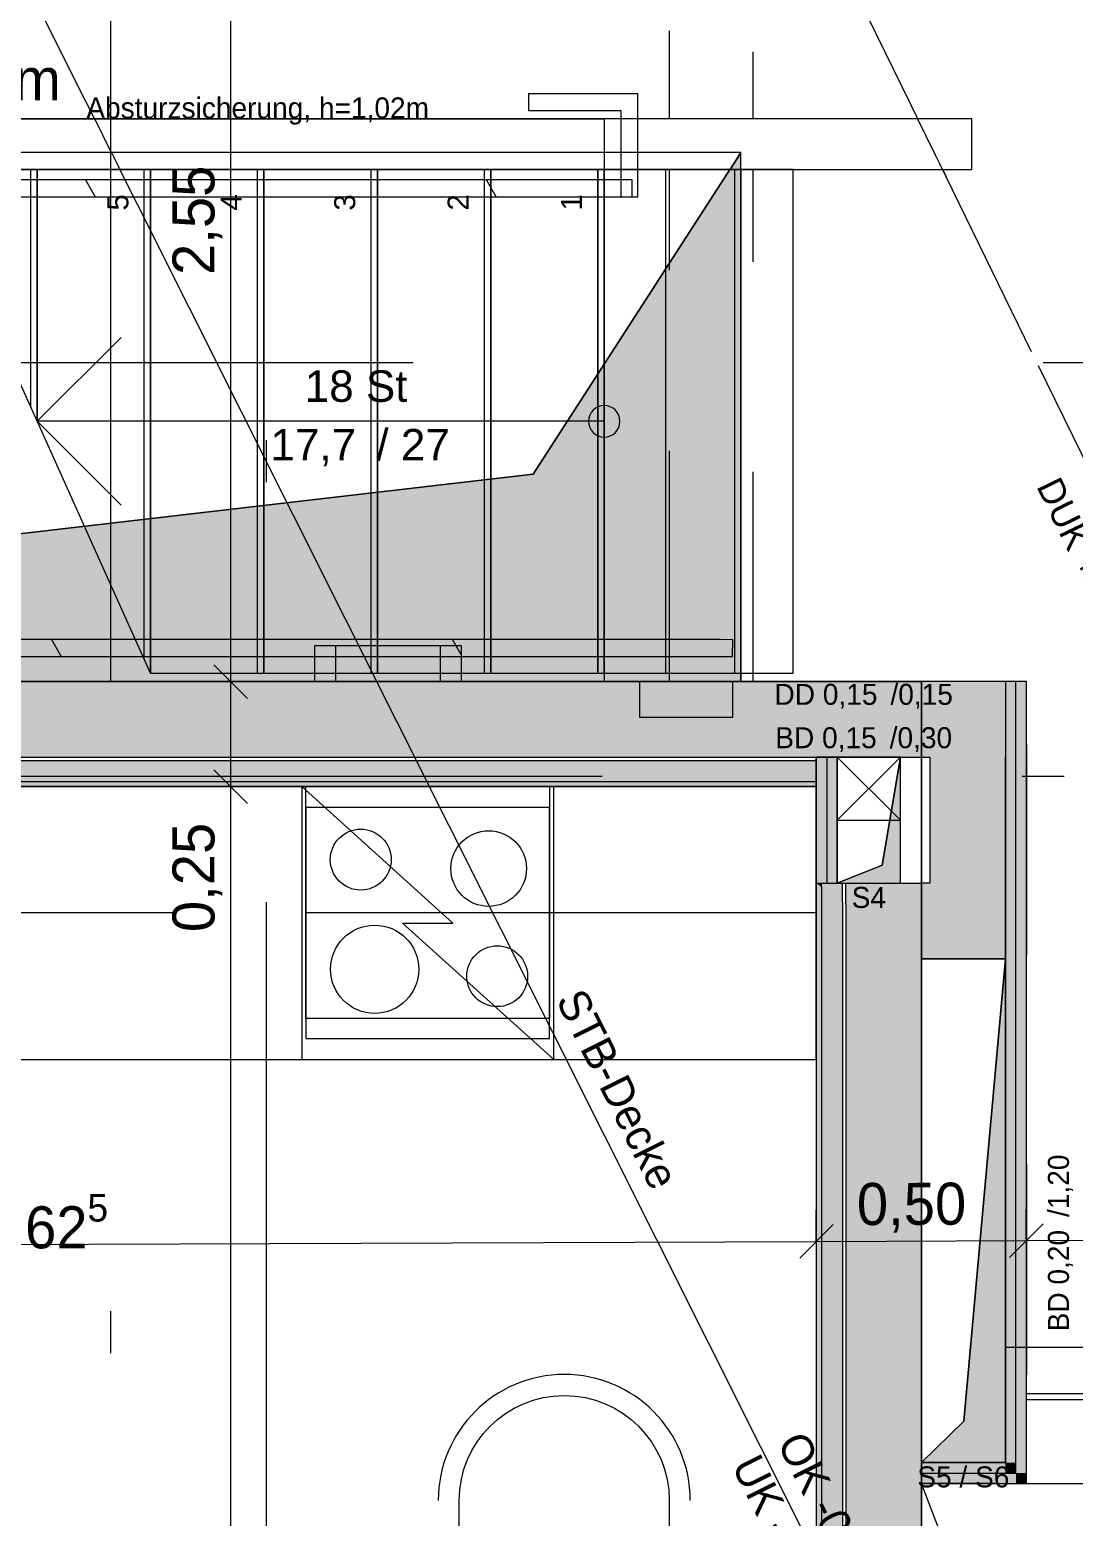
# Model space of a CAD drawing. Header units: metres. Extents: x -3.9 to 83, y -38 to 6.2.
# Drawn here: x 11.437 to 13.924, y -10.765 to -7.222 of the extents above; entities that cross this region are included whole.
import ezdxf

# ---------------------------------------------------------------- set-up
doc = ezdxf.new("R2010")
doc.units = ezdxf.units.M
doc.header["$MEASUREMENT"] = 0
doc.set_wipeout_variables(frame=1)
for name, pattern in [('Achse', [0.004, 0.002, -0.001, 0, -0.001]), ('Schnittlinie', [0.006, 0.003, -0.0015, 0, -0.0015]), ('Strichlinie eng', [0.002, 0.0015, -0.0005]), ('Untersicht', [0.001, 0.0005, -0.0005]), ('Wipeout_Contour', [1, 0, -1])]:
    doc.linetypes.add(name, pattern=pattern)
for name, color, linetype in [('0._EG PP_2_000 Achsraster', 7, 'Continuous'), ('0._EG PP_2_120 Wand Innen tragend', 7, 'Continuous'), ('0._EG PP_2_170 Schachtwände', 7, 'Continuous'), ('0._EG PP_2_210 Decke', 7, 'Continuous'), ('0._EG PP_2_220 Bodenaufbau', 7, 'Continuous'), ('0._EG PP_2_230 Decke abgehaengt', 7, 'Continuous'), ('0._EG PP_2_270 Deckendurchbruchsymbol', 7, 'Continuous'), ('0._EG PP_2_410 Treppe', 7, 'Continuous'), ('0._EG PP_2_450 Absturzsicherung', 7, 'Continuous'), ('0._EG PP_2_510 Möblierung', 7, 'Continuous'), ('0._EG PP_2_530 Küche', 7, 'Continuous'), ('0._EG PP_2_611 Entwässerung', 7, 'Continuous'), ('0._EG PP_2_815 Raumbegrenzung', 7, 'Continuous'), ('0._EG PP_2_851 Marker Schnitt', 7, 'Continuous'), ('0._EG PP_2_945 Einreichplan Beschriftung', 7, 'Continuous'), ('0._EG PP_2_950 Polierplan Bemaßung', 7, 'Continuous'), ('0._EG PP_2_958 Detail Beschriftung', 7, 'Continuous')]:
    doc.layers.add(name, color=color, linetype=linetype)
doc.styles.add('ERSTELLTER_STIL_1', font='arial.ttf')
doc.styles.add('ERSTELLTER_STIL_2', font='')
doc.styles.get('ERSTELLTER_STIL_2').set_extended_font_data('Eurostile')

msp = doc.modelspace()

# ---------------------------------------------------------------- hatches: boundary and pattern name
at = {"layer": '0._EG PP_2_120 Wand Innen tragend', "linetype": 'Continuous', "lineweight": 13, "true_color": 0x3f7f02}
for points in [[(9.685, -8.955), (13.31, -8.955), (13.31, -8.775), (9.685, -8.775)], [(13.58, -8.775), (13.31, -8.775), (13.31, -8.955), (13.58, -8.955)], [(13.58, -8.955), (13.76, -8.955), (13.76, -8.775)], [(13.58, -8.775), (13.58, -8.955), (13.76, -8.775)], [(13.76, -9.255), (13.76, -8.955), (13.58, -8.955), (13.58, -9.255)], [(13.38, -9.255), (13.38, -9.3054), (13.56, -9.435), (13.56, -9.255)], [(13.56, -9.435), (13.58, -9.435), (13.58, -9.255), (13.56, -9.255)], [(13.76, -9.255), (13.58, -9.255), (13.76, -9.435)], [(13.58, -9.255), (13.58, -9.435), (13.76, -9.435)], [(13.56, -9.435), (13.38, -9.3054), (13.38, -9.435)], [(13.38, -9.435), (13.38, -14.69), (13.56, -14.69), (13.56, -9.435)]]:
    msp.add_hatch(color=76, dxfattribs=at).paths.add_polyline_path(points)
at = {"layer": '0._EG PP_2_120 Wand Innen tragend', "linetype": 'Continuous', "lineweight": 13, "true_color": 0xffaa00}
for points in [[(9.685, -9.0125), (13.31, -9.0125), (13.31, -8.9625), (9.685, -8.9625)], [(13.3225, -9.264), (13.3725, -9.3), (13.3725, -9.255), (13.3225, -9.255)], [(13.3225, -9.264), (13.3225, -14.69), (13.3725, -14.69), (13.3725, -9.3)]]:
    msp.add_hatch(color=40, dxfattribs=at).paths.add_polyline_path(points)
at = {"layer": '0._EG PP_2_120 Wand Innen tragend', "linetype": 'Continuous', "lineweight": 13, "true_color": 0xfb02fe}
for points in [[(9.685, -9.025), (13.31, -9.025), (13.31, -9.0125), (9.685, -9.0125)], [(13.3225, -9.255), (13.31, -9.255), (13.3225, -9.264)], [(13.31, -9.255), (13.31, -14.69), (13.3225, -14.69), (13.3225, -9.264)]]:
    msp.add_hatch(color=6, dxfattribs=at).paths.add_polyline_path(points)
at = {"layer": '0._EG PP_2_170 Schachtwände', "linetype": 'Continuous', "lineweight": 13, "true_color": 0xfb02fe}
for points in [[(13.785, -10.635), (13.785, -8.775), (13.76, -8.775), (13.76, -10.635)], [(13.81, -10.66), (13.81, -8.775), (13.785, -8.775), (13.785, -10.66)], [(13.31, -8.955), (13.31, -9.255), (13.335, -9.255), (13.335, -8.955)], [(13.335, -8.955), (13.335, -9.255), (13.36, -9.255), (13.36, -8.955)], [(13.76, -10.635), (13.56, -10.635), (13.56, -10.66), (13.76, -10.66)], [(13.785, -10.66), (13.56, -10.66), (13.56, -10.685), (13.785, -10.685)], [(13.76, -10.635), (13.785, -10.66), (13.785, -10.635)], [(13.76, -10.66), (13.785, -10.66), (13.76, -10.635)], [(13.785, -10.66), (13.81, -10.685), (13.81, -10.66)], [(13.785, -10.685), (13.81, -10.685), (13.785, -10.66)]]:
    msp.add_hatch(color=6, dxfattribs=at).paths.add_polyline_path(points)
at = {"layer": '0._EG PP_2_270 Deckendurchbruchsymbol', "linetype": 'Continuous', "lineweight": 0}
for points in [[(13.36, -9.255), (13.51, -9.255), (13.51, -8.955), (13.4671, -9.2121)], [(13.56, -10.635), (13.76, -10.635), (13.76, -9.435), (13.661, -10.536)]]:
    msp.add_hatch(color=8, dxfattribs=at).paths.add_polyline_path(points)

# ---------------------------------------------------------------- linework, layer by layer
at = {"layer": '0._EG PP_2_000 Achsraster', "color": 5, "linetype": 'Achse', "lineweight": 0, "ltscale": 1000}
msp.add_line((-1.5, -9), (21, -9), dxfattribs=at)
at = {"layer": '0._EG PP_2_120 Wand Innen tragend', "color": 7, "linetype": 'Continuous', "lineweight": 18, "ltscale": 1000}
for p, q in [((9.685, -8.955), (13.31, -8.955)), ((13.38, -9.3054), (13.38, -9.255)), ((13.38, -9.3054), (13.38, -9.435)), ((13.38, -9.435), (13.38, -14.69))]:
    msp.add_line(p, q, dxfattribs=at)
at = {"layer": '0._EG PP_2_120 Wand Innen tragend', "color": 7, "linetype": 'Continuous', "lineweight": 13, "ltscale": 1000}
for p, q in [((9.685, -8.9625), (13.31, -8.9625)), ((9.685, -9.0125), (13.31, -9.0125)), ((13.3225, -9.264), (13.3225, -9.255)), ((13.3225, -9.264), (13.3225, -14.69)), ((13.3725, -9.3), (13.3725, -9.255)), ((13.3725, -9.3), (13.3725, -14.69))]:
    msp.add_line(p, q, dxfattribs=at)
at = {"layer": '0._EG PP_2_120 Wand Innen tragend', "color": 7, "linetype": 'Continuous', "lineweight": 18, "ltscale": 1000, "flags": 128}
for points in [[(13.31, -8.775), (9.685, -8.775)], [(13.76, -8.775), (13.31, -8.775)], [(13.76, -8.775), (13.76, -8.955)], [(13.31, -8.955), (13.58, -8.955)], [(13.58, -8.955), (13.58, -9.255)], [(13.76, -9.255), (13.76, -8.955)], [(13.38, -9.255), (13.56, -9.255)], [(13.58, -9.255), (13.56, -9.255)], [(13.76, -9.435), (13.76, -9.255)], [(13.56, -14.69), (13.56, -9.435)], [(13.56, -9.435), (13.76, -9.435)]]:
    msp.add_lwpolyline(points, dxfattribs=at)
at = {"layer": '0._EG PP_2_120 Wand Innen tragend', "color": 7, "linetype": 'Continuous', "lineweight": 13, "ltscale": 1000, "flags": 128}
for points in [[(13.31, -8.9625), (13.31, -8.955)], [(13.31, -9.0125), (13.31, -8.9625)], [(9.685, -9.025), (13.31, -9.025)], [(13.31, -9.025), (13.31, -9.0125)], [(13.31, -9.255), (13.3225, -9.255)], [(13.31, -9.255), (13.31, -14.69)], [(13.3225, -9.255), (13.3725, -9.255)], [(13.3725, -9.255), (13.38, -9.255)]]:
    msp.add_lwpolyline(points, dxfattribs=at)
at = {"layer": '0._EG PP_2_170 Schachtwände', "color": 7, "linetype": 'Continuous', "lineweight": 18, "ltscale": 1000}
for p, q in [((13.785, -10.635), (13.785, -8.775)), ((13.335, -8.955), (13.335, -9.255)), ((13.56, -10.66), (13.76, -10.66)), ((13.76, -10.66), (13.785, -10.66)), ((13.785, -10.66), (13.785, -10.635))]:
    msp.add_line(p, q, dxfattribs=at)
at = {"layer": '0._EG PP_2_170 Schachtwände', "color": 7, "linetype": 'Continuous', "lineweight": 18, "ltscale": 1000, "flags": 128}
for points in [[(13.76, -8.775), (13.76, -10.635)], [(13.785, -8.775), (13.76, -8.775)], [(13.81, -8.775), (13.785, -8.775)], [(13.81, -10.66), (13.81, -8.775)], [(13.36, -8.955), (13.31, -8.955)], [(13.31, -8.955), (13.31, -9.255)], [(13.36, -9.255), (13.36, -8.955)], [(13.31, -9.255), (13.36, -9.255)], [(13.76, -10.635), (13.56, -10.635)], [(13.56, -10.66), (13.56, -10.635)], [(13.56, -10.685), (13.56, -10.66)], [(13.81, -10.685), (13.81, -10.66)], [(13.56, -10.685), (13.81, -10.685)]]:
    msp.add_lwpolyline(points, dxfattribs=at)
at = {"layer": '0._EG PP_2_210 Decke', "color": 7, "linetype": 'Continuous', "lineweight": 13, "ltscale": 1000, "true_color": 0xf4f4f4, "flags": 128}
msp.add_lwpolyline([(8.385, -8.775), (8.385, -7.515), (13.13, -7.515), (13.13, -8.775)], close=True, dxfattribs=at)
at = {"layer": '0._EG PP_2_220 Bodenaufbau', "color": 7, "linetype": 'Continuous', "lineweight": 13, "ltscale": 1000, "true_color": 0xf4f4f4, "flags": 128}
for points in [[(6.835, -8.775), (8.54, -8.775), (8.54, -7.555), (8.34, -7.555), (8.34, -7.435), (12.805, -7.435), (12.805, -8.775), (13.56, -8.775), (13.56, -14.755), (15.14, -14.755), (15.14, -3.11), (13.385, -3.11), (13.385, -6.225), (10.905, -6.225), (10.905, -6.045), (8.975, -6.045), (8.975, -6.225), (6.835, -6.225)], [(0.3244, -3.915), (0.3639, -14.69), (13.56, -14.69), (13.56, -8.775), (6.835, -8.775), (6.835, -6.225), (6.415, -6.225), (6.415, -3.915)]]:
    msp.add_lwpolyline(points, close=True, dxfattribs=at)
at = {"layer": '0._EG PP_2_230 Decke abgehaengt', "color": 8, "linetype": 'Untersicht', "lineweight": 13, "ltscale": 1000, "flags": 128}
for points in [[(12.96, -8.775), (13.81, -8.775), (13.81, -10.685), (15.14, -10.685), (15.14, -6.125), (13.635, -6.125), (13.635, -6.225), (12.96, -6.225)], [(13.56, -14.7), (15.14, -14.7), (15.14, -10.685), (13.56, -10.685)]]:
    msp.add_lwpolyline(points, close=True, dxfattribs=at)
for points in [[(12.96, -6.225), (12.96, -8.775)], [(13.16, -8.775), (13.16, -6.225)], [(12.985, -8.775), (12.96, -8.775)], [(13.01, -8.775), (12.985, -8.775)], [(13.06, -8.775), (13.01, -8.775)], [(13.16, -8.775), (13.06, -8.775)], [(15.14, -10.485), (13.81, -10.485)], [(13.81, -10.51), (13.81, -10.485)], [(13.81, -10.535), (13.81, -10.51)], [(13.81, -10.585), (13.81, -10.535)], [(13.81, -10.685), (13.81, -10.585)], [(13.81, -10.685), (15.14, -10.685)]]:
    msp.add_lwpolyline(points, dxfattribs=at)
at = {"layer": '0._EG PP_2_270 Deckendurchbruchsymbol', "color": 7, "linetype": 'Strichlinie eng', "lineweight": 13, "ltscale": 1000}
for p, q in [((13.36, -9.105), (13.51, -8.955)), ((13.36, -8.955), (13.51, -9.105))]:
    msp.add_line(p, q, dxfattribs=at)
at = {"layer": '0._EG PP_2_270 Deckendurchbruchsymbol', "color": 7, "linetype": 'Strichlinie eng', "lineweight": 13, "ltscale": 1000, "flags": 128}
msp.add_lwpolyline([(13.51, -9.105), (13.51, -8.955), (13.36, -8.955), (13.36, -9.105)], close=True, dxfattribs=at)
at = {"layer": '0._EG PP_2_270 Deckendurchbruchsymbol', "color": 7, "linetype": 'Continuous', "lineweight": 13, "ltscale": 1000, "flags": 128}
for points in [[(13.4671, -9.2121), (13.51, -8.955), (13.36, -8.955), (13.36, -9.255)], [(13.36, -9.255), (13.51, -9.255), (13.51, -8.955), (13.4671, -9.2121)], [(13.661, -10.536), (13.76, -9.435), (13.56, -9.435), (13.56, -10.635)], [(13.56, -10.635), (13.76, -10.635), (13.76, -9.435), (13.661, -10.536)]]:
    msp.add_lwpolyline(points, close=True, dxfattribs=at)
at = {"layer": '0._EG PP_2_410 Treppe', "color": 7, "linetype": 'Continuous', "lineweight": 18, "ltscale": 1000}
for p, q in [((12.705, -7.375), (12.625, -7.375)), ((12.625, -7.375), (12.625, -7.415)), ((12.885, -7.375), (12.705, -7.375)), ((12.625, -7.415), (12.705, -7.415)), ((12.705, -7.415), (12.845, -7.415)), ((12.5249, -7.58), (8.55, -7.58)), ((12.805, -7.58), (11.5698, -7.58)), ((11.5698, -7.58), (11.5929, -7.62)), ((12.548, -7.62), (12.5249, -7.58)), ((12.8715, -7.58), (12.805, -7.58)), ((12.8715, -7.62), (12.8715, -7.58)), ((8.55, -7.62), (12.548, -7.62)), ((11.5929, -7.62), (12.805, -7.62)), ((12.805, -7.62), (12.8715, -7.62)), ((12.845, -7.62), (12.885, -7.62)), ((12.4441, -8.675), (8.55, -8.675)), ((13.0807, -8.675), (11.489, -8.675)), ((11.489, -8.675), (11.5121, -8.715)), ((12.4672, -8.715), (12.4441, -8.675)), ((13.1112, -8.6753), (13.0807, -8.675)), ((13.1108, -8.7153), (13.1112, -8.6753)), ((8.55, -8.715), (12.4672, -8.715)), ((11.5121, -8.715), (13.0804, -8.715)), ((13.0804, -8.715), (13.1108, -8.7153)), ((11.725, -8.755), (11.995, -8.755)), ((11.995, -8.755), (12.265, -8.755)), ((12.265, -8.755), (12.535, -8.755)), ((12.535, -8.755), (12.805, -8.755))]:
    msp.add_line(p, q, dxfattribs=at)
at = {"layer": '0._EG PP_2_410 Treppe', "color": 7, "linetype": 'Continuous', "lineweight": 13, "ltscale": 1000}
for p, q in [((11.655, -7.955), (11.455, -8.155)), ((12.535, -8.155), (11.455, -8.155)), ((11.455, -8.155), (11.655, -8.355)), ((12.805, -8.155), (12.535, -8.155)), ((11.725, -8.755), (12.805, -8.755)), ((12.805, -8.755), (13.255, -8.755))]:
    msp.add_line(p, q, dxfattribs=at)
at = {"layer": '0._EG PP_2_410 Treppe', "color": 255, "linetype": 'Continuous', "lineweight": 0, "ltscale": 1000, "flags": 128}
for points in [[(12.705, -7.54), (12.805, -7.54), (12.805, -7.455), (12.705, -7.455)], [(12.755, -7.54), (12.775, -7.54), (12.805, -7.54), (12.805, -7.4975), (12.755, -7.4975)], [(12.8901, -8.775), (13.0801, -8.775), (13.1101, -8.7753), (13.1101, -8.86), (12.8901, -8.86)]]:
    msp.add_lwpolyline(points, close=True, dxfattribs=at)
at = {"layer": '0._EG PP_2_410 Treppe', "color": 7, "linetype": 'Continuous', "lineweight": 13, "ltscale": 1000, "flags": 128}
msp.add_lwpolyline([(12.805, -8.1175, 1), (12.805, -8.1925, 1)], format="xyb", close=True, dxfattribs=at)
at = {"layer": '0._EG PP_2_450 Absturzsicherung', "color": 7, "linetype": 'Continuous', "lineweight": 13, "ltscale": 1000, "true_color": 0xf4f4f4, "flags": 128}
for points in [[(12.115, -8.775), (12.415, -8.775), (12.415, -8.69), (12.115, -8.69)], [(12.165, -8.775), (12.465, -8.775), (12.465, -8.69), (12.165, -8.69)], [(12.165, -8.775), (12.465, -8.775), (12.465, -8.69), (12.165, -8.69)], [(12.165, -8.775), (12.465, -8.775), (12.465, -8.69), (12.165, -8.69)]]:
    msp.add_lwpolyline(points, close=True, dxfattribs=at)
at = {"layer": '0._EG PP_2_510 Möblierung', "color": 8, "linetype": 'Continuous', "lineweight": 13, "ltscale": 1000, "true_color": 0x7e7f7f, "flags": 128}
msp.add_lwpolyline([(12.96, -11.005), (12.46, -11.005), (12.46, -10.725, -1), (12.96, -10.725)], format="xyb", close=True, dxfattribs=at)
at = {"layer": '0._EG PP_2_510 Möblierung', "color": 8, "linetype": 'Continuous', "lineweight": 13, "ltscale": 1000, "true_color": 0x7e7f7f}
msp.add_arc((12.71, -10.725), 0.3, 0, 180, dxfattribs=at)
at = {"layer": '0._EG PP_2_530 Küche', "color": 150, "linetype": 'Strichlinie eng', "lineweight": 13, "ltscale": 1000, "true_color": 0x0f7ffe}
for p, q in [((13.31, -9.025), (10.285, -9.025)), ((12.095, -9.025), (12.675, -9.025)), ((12.095, -9.5775), (12.095, -9.025)), ((12.675, -9.025), (12.675, -9.5775)), ((13.31, -9.325), (13.31, -9.025)), ((10.285, -9.325), (13.31, -9.325)), ((12.095, -9.325), (12.675, -9.325)), ((12.675, -9.5775), (12.095, -9.5775))]:
    msp.add_line(p, q, dxfattribs=at)
at = {"layer": '0._EG PP_2_530 Küche', "color": 150, "linetype": 'Continuous', "lineweight": 13, "ltscale": 1000, "true_color": 0x0f7ffe}
for p, q in [((12.445, -9.35), (12.085, -9.025)), ((12.685, -9.675), (12.325, -9.35)), ((12.325, -9.35), (12.445, -9.35))]:
    msp.add_line(p, q, dxfattribs=at)
at = {"layer": '0._EG PP_2_530 Küche', "color": 150, "linetype": 'Continuous', "lineweight": 13, "ltscale": 1000, "true_color": 0x0f7ffe, "flags": 128}
for points in [[(13.31, -9.025), (10.285, -9.025), (10.285, -9.675), (13.31, -9.675)], [(12.085, -9.675), (12.685, -9.675), (12.685, -9.025), (12.085, -9.025)], [(12.095, -9.625), (12.675, -9.625), (12.675, -9.075), (12.095, -9.075)]]:
    msp.add_lwpolyline(points, close=True, dxfattribs=at)
at = {"layer": '0._EG PP_2_530 Küche', "color": 150, "linetype": 'Continuous', "lineweight": 13, "ltscale": 1000, "true_color": 0x0f7ffe}
for centre, radius in [((12.2255, -9.1988), 0.0725), ((12.53, -9.2202), 0.09), ((12.2586, -9.46), 0.105), ((12.5503, -9.4765), 0.0725)]:
    msp.add_circle(centre, radius, dxfattribs=at)
at = {"layer": '0._EG PP_2_611 Entwässerung', "color": 14, "linetype": 'Achse', "lineweight": 13, "ltscale": 1000, "true_color": 0xa80000}
msp.add_line((13.76, -10.36), (18.485, -10.36), dxfattribs=at)
at = {"layer": '0._EG PP_2_611 Entwässerung', "color": 171, "linetype": 'Untersicht', "lineweight": 13, "ltscale": 1000, "true_color": 0x6c6cff, "flags": 128}
for points in [[(13.81, -10.47), (13.81, -10.36)], [(13.81, -10.36), (15.14, -10.36)], [(13.81, -10.47), (15.14, -10.47)]]:
    msp.add_lwpolyline(points, dxfattribs=at)
at = {"layer": '0._EG PP_2_851 Marker Schnitt', "color": 7, "linetype": 'Schnittlinie', "lineweight": 13, "ltscale": 1000}
msp.add_line((-2.85, -8.015), (14.6743, -8.015), dxfattribs=at)
at = {"layer": '0._EG PP_2_950 Polierplan Bemaßung', "color": 6, "linetype": 'Continuous', "lineweight": 13, "ltscale": 1000, "true_color": 0xfb02fe}
for p, q in [((11.8758, -8.735), (11.9558, -8.815)), ((11.9908, -8.775), (11.8408, -8.775)), ((11.9158, -9.025), (11.9158, -8.775)), ((11.8758, -8.985), (11.9558, -9.065)), ((11.9908, -9.025), (11.8408, -9.025)), ((11.9158, -12.595), (11.9158, -9.025)), ((13.3106, -10.183), (13.31, -10.033)), ((13.8101, -10.1812), (13.8096, -10.0312)), ((13.3502, -10.0679), (13.2704, -10.1482)), ((13.8497, -10.0661), (13.77, -10.1464)), ((9.6866, -10.1213), (13.3103, -10.108)), ((13.3103, -10.108), (13.8098, -10.1062)), ((13.8098, -10.1062), (15.14, -10.1013))]:
    msp.add_line(p, q, dxfattribs=at)
at = {"layer": '0._EG PP_2_950 Polierplan Bemaßung', "color": 30, "linetype": 'Untersicht', "lineweight": 13, "ltscale": 1000, "true_color": 0xff6400}
msp.add_line((15.14, -14.755), (13.56, -10.685), dxfattribs=at)

# ---------------------------------------------------------------- texts
at = {"layer": '0._EG PP_2_270 Deckendurchbruchsymbol', "color": 1, "linetype": 'Continuous', "lineweight": 0, "char_height": 0.05, "style": 'ERSTELLTER_STIL_2'}
for s, insert, attachment_point in [('\\A1;{\\pqc;\\pt0;\\fEurostile|b0|i0|c0|p0;\\W1.000000;DD 0,15\\fEurostile|b0|i0|c0|p0;\\W1.000000;\\A1{\\H.66x;\\S^  ;}\\fEurostile|b0|i0|c0|p0;\\W1.000000; /0,15\\fEurostile|b0|i0|c0|p0;\\W1.000000;\\A1{\\H.66x;\\S^  ;}\\fEurostile|b0|i0|c0|p0;\\W1.000000;\\fEurostile|b0|i0|c0|p0;\\W1.000000;\\A1{\\H.66x;\\S^  ;}}', (13.435, -8.8448), 8), ('\\A1;{\\pqc;\\pt0;\\fEurostile|b0|i0|c0|p0;\\W1.000000;BD 0,15\\fEurostile|b0|i0|c0|p0;\\W1.000000;\\A1{\\H.66x;\\S^  ;}\\fEurostile|b0|i0|c0|p0;\\W1.000000; /0,30\\fEurostile|b0|i0|c0|p0;\\W1.000000;\\A1{\\H.66x;\\S^  ;}\\fEurostile|b0|i0|c0|p0;\\W1.000000;\\fEurostile|b0|i0|c0|p0;\\W1.000000;\\A1{\\H.66x;\\S^  ;}}', (13.435, -8.9481), 8), ('\\A1;{\\pqc;\\pt0;\\fEurostile|b0|i0|c0|p0;\\W1.000000;S4}', (13.435, -9.2639), 2), ('\\A1;{\\pqc;\\pt0;\\fEurostile|b0|i0|c0|p0;\\W1.000000;S5 / S6}', (13.66, -10.6439), 2)]:
    msp.add_mtext(s, dxfattribs=dict(at, insert=insert, attachment_point=attachment_point))
at = {"layer": '0._EG PP_2_270 Deckendurchbruchsymbol', "color": 1, "linetype": 'Continuous', "lineweight": 0, "insert": (13.926, -10.0995), "char_height": 0.05, "attachment_point": 8, "rotation": 90, "style": 'ERSTELLTER_STIL_2'}
msp.add_mtext('\\A1;{\\pqc;\\pt0;\\fEurostile|b0|i0|c0|p0;\\W1.000000;BD 0,20\\fEurostile|b0|i0|c0|p0;\\W1.000000;\\A1{\\H.66x;\\S^  ;}\\fEurostile|b0|i0|c0|p0;\\W1.000000; /1,20\\fEurostile|b0|i0|c0|p0;\\W1.000000;\\A1{\\H.66x;\\S^  ;}\\fEurostile|b0|i0|c0|p0;\\W1.000000;\\fEurostile|b0|i0|c0|p0;\\W1.000000;\\A1{\\H.66x;\\S^  ;}}', dxfattribs=at)
at = {"layer": '0._EG PP_2_410 Treppe', "color": 7, "linetype": 'Continuous', "lineweight": 13, "char_height": 0.05, "attachment_point": 4, "rotation": 90, "style": 'ERSTELLTER_STIL_1'}
for s, insert in [('\\A1;{\\pql;\\fArial|b0|i0|c0|p0;\\W1.000000;4}', (11.9171, -7.6531)), ('\\A1;{\\pql;\\fArial|b0|i0|c0|p0;\\W1.000000;5}', (11.6476, -7.6531)), ('\\A1;{\\pql;\\fArial|b0|i0|c0|p0;\\W1.000000;3}', (12.1876, -7.6531)), ('\\A1;{\\pql;\\fArial|b0|i0|c0|p0;\\W1.000000;2}', (12.4571, -7.6531)), ('\\A1;{\\pql;\\fArial|b0|i0|c0|p0;\\W1.000000;1}', (12.7271, -7.6531))]:
    msp.add_mtext(s, dxfattribs=dict(at, insert=insert))
at = {"layer": '0._EG PP_2_410 Treppe', "color": 7, "linetype": 'Continuous', "lineweight": 13, "char_height": 0.075, "style": 'ERSTELLTER_STIL_1'}
for s, insert, attachment_point in [('\\A1;{\\pqc;\\pt0,0.05;\\fArial|b0|i0|c0|p0;\\W1.000000;18 St\\fArial|b0|i0|c0|p0;\\W1.000000;\\fArial|b0|i0|c0|p0;\\W1.000000;\\A1{\\H.66x;\\S^  ;}\\fArial|b0|i0|c0|p0;\\W1.000000;\\fArial|b0|i0|c0|p0;\\W1.000000;\\fArial|b0|i0|c0|p0;\\W1.000000;\\fArial|b0|i0|c0|p0;\\W1.000000;\\A1{\\H.66x;\\S^  ;}\\fArial|b0|i0|c0|p0;\\W1.000000;\\fArial|b0|i0|c0|p0;\\W1.000000;\\fArial|b0|i0|c0|p0;\\W1.000000;\\fArial|b0|i0|c0|p0;\\W1.000000;\\A1{\\H.66x;\\S^  ;}\\fArial|b0|i0|c0|p0;\\W1.000000;}', (12.2432, -8.1305), 8), ('\\A1;{\\pqc;\\pt0,0.05;\\fArial|b0|i0|c0|p0;\\W1.000000;\\fArial|b0|i0|c0|p0;\\W1.000000;17,7\\fArial|b0|i0|c0|p0;\\W1.000000;\\A1{\\H.66x;\\S^  ;}\\fArial|b0|i0|c0|p0;\\W1.000000;\\fArial|b0|i0|c0|p0;\\W1.000000; / \\fArial|b0|i0|c0|p0;\\W1.000000;27\\fArial|b0|i0|c0|p0;\\W1.000000;\\A1{\\H.66x;\\S^  ;}\\fArial|b0|i0|c0|p0;\\W1.000000;\\fArial|b0|i0|c0|p0;\\W1.000000;\\fArial|b0|i0|c0|p0;\\W1.000000;\\fArial|b0|i0|c0|p0;\\W1.000000;\\A1{\\H.66x;\\S^  ;}\\fArial|b0|i0|c0|p0;\\W1.000000;}', (12.2432, -8.1732), 2)]:
    msp.add_mtext(s, dxfattribs=dict(at, insert=insert, attachment_point=attachment_point))
at = {"layer": '0._EG PP_2_950 Polierplan Bemaßung', "color": 7, "linetype": 'Continuous', "lineweight": 13, "insert": (13.9467, -8.2542), "char_height": 0.0625, "attachment_point": 4, "rotation": 296.0489, "line_spacing_factor": 1.264547, "style": 'ERSTELLTER_STIL_2'}
msp.add_mtext('\\A1;{\\pql;\\fEurostile|b0|i0|c0|p0;\\W1.000000;\\fEurostile|b0|i0|c0|p0;\\W1.000000;\\fEurostile|b0|i0|c0|p0;\\W1.000000;\\fEurostile|b0|i0|c0|p0;\\W1.000000;\\A1{\\H.66x;\\S^  ;}\\fEurostile|b0|i0|c0|p0;\\W1.000000;\\fEurostile|b0|i0|c0|p0;\\W1.000000;\\P\\pql;\\fEurostile|b0|i0|c0|p0;\\W1.000000;DUK \\fEurostile|b0|i0|c0|p0;\\W1.000000;+\\fEurostile|b0|i0|c0|p0;\\W1.000000;2,26\\fEurostile|b0|i0|c0|p0;\\W1.000000;\\A1{\\H.66x;\\S^  ;}\\fEurostile|b0|i0|c0|p0;\\W1.000000;\\fEurostile|b0|i0|c0|p0;\\W1.000000;}', dxfattribs=at)
at = {"layer": '0._EG PP_2_950 Polierplan Bemaßung', "color": 6, "linetype": 'Continuous', "lineweight": 13, "true_color": 0xfb02fe, "char_height": 0.1, "width": 0.306373, "attachment_point": 7, "style": 'ERSTELLTER_STIL_2'}
for s, insert, rotation in [('\\A1;{\\pql;\\fEurostile|b0|i0|c0|p0;\\W1.000000;0,25}', (11.8958, -9.3714), 90), ('\\A1;{\\pql;\\fEurostile|b0|i0|c0|p0;\\W1.000000;0,50}', (13.4068, -10.0877), 0.2101)]:
    msp.add_mtext(s, dxfattribs=dict(at, insert=insert, rotation=rotation))
at = {"layer": '0._EG PP_2_950 Polierplan Bemaßung', "color": 76, "linetype": 'Continuous', "lineweight": 13, "true_color": 0x3f7f02, "insert": (12.647, -9.5541), "char_height": 0.075, "attachment_point": 4, "rotation": 296.6301, "style": 'ERSTELLTER_STIL_2'}
msp.add_mtext('\\A1;{\\pql;\\fEurostile|b0|i0|c0|p0;\\W1.000000;\\fEurostile|b0|i0|c0|p0;\\W1.000000;\\fEurostile|b0|i0|c0|p0;\\W1.000000;STB-Decke\\fEurostile|b0|i0|c0|p0;\\W1.000000;\\A1{\\H.66x;\\S^  ;}\\fEurostile|b0|i0|c0|p0;\\W1.000000;\\fEurostile|b0|i0|c0|p0;\\W1.000000;\\P\\pql;\\fEurostile|b0|i0|c0|p0;\\W1.000000;\\fEurostile|b0|i0|c0|p0;\\W1.000000;\\fEurostile|b0|i0|c0|p0;\\W1.000000;\\fEurostile|b0|i0|c0|p0;\\W1.000000;\\A1{\\H.66x;\\S^  ;}\\fEurostile|b0|i0|c0|p0;\\W1.000000;\\fEurostile|b0|i0|c0|p0;\\W1.000000;}', dxfattribs=at)
at = {"layer": '0._EG PP_2_950 Polierplan Bemaßung', "color": 6, "linetype": 'Continuous', "lineweight": 13, "true_color": 0xfb02fe, "insert": (11.3151, -10.1543), "char_height": 0.1, "attachment_point": 7, "rotation": 0.2101, "style": 'ERSTELLTER_STIL_2'}
msp.add_mtext('\\A1;{\\pql;\\fEurostile|b0|i0|c0|p0;\\W1.000000;3,62\\fEurostile|b0|i0|c0|p0;\\W1.000000;\\A1{\\H.66x;\\S5^  ;}}', dxfattribs=at)
at = {"layer": '0._EG PP_2_950 Polierplan Bemaßung', "color": 76, "linetype": 'Continuous', "lineweight": 13, "true_color": 0x3f7f02, "insert": (13.1851, -10.6029), "char_height": 0.075, "attachment_point": 4, "rotation": 296.6301, "line_spacing_factor": 0.968161, "style": 'ERSTELLTER_STIL_2'}
msp.add_mtext('\\A1;{\\pql;\\fEurostile|b0|i0|c0|p0;\\W1.000000;OK \\fEurostile|b0|i0|c0|p0;\\W1.000000;\\fEurostile|b0|i0|c0|p0;\\W1.000000;-0,31\\fEurostile|b0|i0|c0|p0;\\W1.000000;\\A1{\\H.66x;\\S^  ;}\\fEurostile|b0|i0|c0|p0;\\W1.000000;\\fEurostile|b0|i0|c0|p0;\\W1.000000;\\P\\pql;\\fEurostile|b0|i0|c0|p0;\\W1.000000;UK \\fEurostile|b0|i0|c0|p0;\\W1.000000;\\fEurostile|b0|i0|c0|p0;\\W1.000000;-0,51\\fEurostile|b0|i0|c0|p0;\\W1.000000;\\A1{\\H.66x;\\S^  ;}\\fEurostile|b0|i0|c0|p0;\\W1.000000;\\fEurostile|b0|i0|c0|p0;\\W1.000000;}', dxfattribs=at)
at = {"layer": '0._EG PP_2_958 Detail Beschriftung', "color": 7, "linetype": 'Continuous', "lineweight": 13, "insert": (11.5114, -7.3923), "char_height": 0.1, "attachment_point": 9, "style": 'ERSTELLTER_STIL_2'}
msp.add_mtext('\\A1;{\\pqr;\\fEurostile|b0|i0|c0|p0;\\W1.000000;Handlauf h=90cm}', dxfattribs=at)

# ---------------------------------------------------------------- next in the draw order: wipeouts: each hides what was drawn before it
at = {"color": 254, "linetype": 'Wipeout_Contour', "lineweight": 0, "ltscale": 52.489274}
msp.add_wipeout([(12.805, -7.435), (8.54, -7.435), (8.54, -7.465), (12.805, -7.465)], dxfattribs=at).dxf.layer = '0._EG PP_2_450 Absturzsicherung'
at = {"color": 254, "linetype": 'Wipeout_Contour', "lineweight": 0, "ltscale": 52.698715}
msp.add_wipeout([(8.54, -7.555), (12.805, -7.555), (12.805, -7.525), (8.54, -7.525)], dxfattribs=at).dxf.layer = '0._EG PP_2_450 Absturzsicherung'

# ---------------------------------------------------------------- next in the draw order: linework, layer by layer
at = {"layer": '0._EG PP_2_450 Absturzsicherung', "color": 7, "linetype": 'Continuous', "lineweight": 18, "ltscale": 1000, "flags": 128}
for points in [[(12.805, -7.435), (8.54, -7.435)], [(8.54, -7.555), (12.805, -7.555)]]:
    msp.add_lwpolyline(points, dxfattribs=at)

# ---------------------------------------------------------------- next in the draw order: wipeouts: each hides what was drawn before it
at = {"color": 254, "linetype": 'Wipeout_Contour', "lineweight": 0, "ltscale": 52.534944}
msp.add_wipeout([(12.805, -7.465), (8.54, -7.465), (8.54, -7.475), (12.805, -7.475)], dxfattribs=at).dxf.layer = '0._EG PP_2_450 Absturzsicherung'
at = {"color": 254, "linetype": 'Wipeout_Contour', "lineweight": 0, "ltscale": 52.651301}
msp.add_wipeout([(8.54, -7.525), (12.805, -7.525), (12.805, -7.515), (8.54, -7.515)], dxfattribs=at).dxf.layer = '0._EG PP_2_450 Absturzsicherung'

# ---------------------------------------------------------------- next in the draw order: wipeouts: each hides what was drawn before it
at = {"color": 254, "linetype": 'Wipeout_Contour', "lineweight": 0, "ltscale": 52.59417}
msp.add_wipeout([(8.54, -7.515), (12.805, -7.515), (12.805, -7.475), (8.54, -7.475)], dxfattribs=at).dxf.layer = '0._EG PP_2_450 Absturzsicherung'

# ---------------------------------------------------------------- next in the draw order: linework, layer by layer
at = {"layer": '0._EG PP_2_450 Absturzsicherung', "color": 7, "linetype": 'Continuous', "lineweight": 18, "ltscale": 1000, "flags": 128}
for points in [[(12.805, -7.465), (12.805, -7.435)], [(12.805, -7.475), (12.805, -7.465)], [(12.805, -7.515), (12.805, -7.475)], [(12.805, -7.525), (12.805, -7.515)], [(12.805, -7.555), (12.805, -7.525)]]:
    msp.add_lwpolyline(points, dxfattribs=at)

# ---------------------------------------------------------------- next in the draw order: wipeouts: each hides what was drawn before it
at = {"color": 254, "linetype": 'Wipeout_Contour', "lineweight": 0, "ltscale": 52.489274}
msp.add_wipeout([(12.805, -7.435), (8.54, -7.435), (8.54, -7.465), (12.805, -7.465)], dxfattribs=at).dxf.layer = '0._EG PP_2_450 Absturzsicherung'
at = {"color": 254, "linetype": 'Wipeout_Contour', "lineweight": 0, "ltscale": 52.698715}
msp.add_wipeout([(8.54, -7.555), (12.805, -7.555), (12.805, -7.525), (8.54, -7.525)], dxfattribs=at).dxf.layer = '0._EG PP_2_450 Absturzsicherung'

# ---------------------------------------------------------------- next in the draw order: linework, layer by layer
at = {"layer": '0._EG PP_2_450 Absturzsicherung', "color": 7, "linetype": 'Continuous', "lineweight": 18, "ltscale": 1000, "flags": 128}
for points in [[(12.805, -7.435), (8.54, -7.435)], [(8.54, -7.555), (12.805, -7.555)]]:
    msp.add_lwpolyline(points, dxfattribs=at)

# ---------------------------------------------------------------- next in the draw order: wipeouts: each hides what was drawn before it
at = {"color": 254, "linetype": 'Wipeout_Contour', "lineweight": 0, "ltscale": 52.534944}
msp.add_wipeout([(12.805, -7.465), (8.54, -7.465), (8.54, -7.475), (12.805, -7.475)], dxfattribs=at).dxf.layer = '0._EG PP_2_450 Absturzsicherung'
at = {"color": 254, "linetype": 'Wipeout_Contour', "lineweight": 0, "ltscale": 52.651301}
msp.add_wipeout([(8.54, -7.525), (12.805, -7.525), (12.805, -7.515), (8.54, -7.515)], dxfattribs=at).dxf.layer = '0._EG PP_2_450 Absturzsicherung'

# ---------------------------------------------------------------- next in the draw order: wipeouts: each hides what was drawn before it
at = {"color": 254, "linetype": 'Wipeout_Contour', "lineweight": 0, "ltscale": 52.59417}
msp.add_wipeout([(8.54, -7.515), (12.805, -7.515), (12.805, -7.475), (8.54, -7.475)], dxfattribs=at).dxf.layer = '0._EG PP_2_450 Absturzsicherung'

# ---------------------------------------------------------------- next in the draw order: linework, layer by layer
at = {"layer": '0._EG PP_2_450 Absturzsicherung', "color": 7, "linetype": 'Continuous', "lineweight": 18, "ltscale": 1000, "flags": 128}
for points in [[(12.805, -7.465), (12.805, -7.435)], [(12.805, -7.475), (12.805, -7.465)], [(12.805, -7.515), (12.805, -7.475)], [(12.805, -7.525), (12.805, -7.515)], [(12.805, -7.555), (12.805, -7.525)]]:
    msp.add_lwpolyline(points, dxfattribs=at)

# ---------------------------------------------------------------- next in the draw order: wipeouts: each hides what was drawn before it
at = {"color": 254, "linetype": 'Wipeout_Contour', "lineweight": 0, "ltscale": 54.038088}
msp.add_wipeout([(13.68, -7.435), (8.54, -7.435), (8.54, -7.465), (13.68, -7.465)], dxfattribs=at).dxf.layer = '0._EG PP_2_450 Absturzsicherung'
at = {"color": 254, "linetype": 'Wipeout_Contour', "lineweight": 0, "ltscale": 54.243178}
msp.add_wipeout([(8.54, -7.555), (13.68, -7.555), (13.68, -7.525), (8.54, -7.525)], dxfattribs=at).dxf.layer = '0._EG PP_2_450 Absturzsicherung'

# ---------------------------------------------------------------- next in the draw order: linework, layer by layer
at = {"layer": '0._EG PP_2_410 Treppe', "color": 7, "linetype": 'Continuous', "lineweight": 13, "ltscale": 1000}
for p, q in [((12.805, -7.555), (11.185, -7.555)), ((11.44, -8.1217), (11.44, -7.555)), ((11.71, -8.7217), (11.71, -7.555)), ((11.98, -8.755), (11.98, -7.555)), ((12.25, -8.755), (12.25, -7.555)), ((12.52, -8.755), (12.52, -7.555)), ((12.79, -8.755), (12.79, -7.555)), ((12.79, -7.555), (12.79, -8.755)), ((13.255, -7.555), (12.805, -7.555)), ((12.952, -8.755), (12.952, -7.555)), ((13.115, -7.555), (13.115, -8.755)), ((13.255, -8.755), (13.255, -7.555))]:
    msp.add_line(p, q, dxfattribs=at)
at = {"layer": '0._EG PP_2_410 Treppe', "color": 7, "linetype": 'Continuous', "lineweight": 18, "ltscale": 1000}
for p, q in [((11.455, -7.555), (11.185, -7.555)), ((11.725, -8.755), (11.185, -7.555)), ((11.725, -7.555), (11.455, -7.555)), ((11.455, -7.555), (11.455, -8.155)), ((11.455, -8.155), (11.455, -7.555)), ((11.995, -7.555), (11.725, -7.555)), ((11.725, -7.555), (11.725, -8.755)), ((11.725, -8.755), (11.725, -7.555)), ((12.265, -7.555), (11.995, -7.555)), ((11.995, -7.555), (11.995, -8.755)), ((11.995, -8.755), (11.995, -7.555)), ((12.535, -7.555), (12.265, -7.555)), ((12.265, -7.555), (12.265, -8.755)), ((12.265, -8.755), (12.265, -7.555)), ((12.805, -7.555), (12.535, -7.555)), ((12.535, -7.555), (12.535, -8.755)), ((12.535, -8.755), (12.535, -7.555)), ((12.805, -8.755), (12.805, -7.555))]:
    msp.add_line(p, q, dxfattribs=at)
at = {"layer": '0._EG PP_2_450 Absturzsicherung', "color": 7, "linetype": 'Continuous', "lineweight": 18, "ltscale": 1000, "flags": 128}
for points in [[(13.68, -7.435), (8.54, -7.435)], [(8.54, -7.555), (13.68, -7.555)]]:
    msp.add_lwpolyline(points, dxfattribs=at)

# ---------------------------------------------------------------- next in the draw order: texts
at = {"layer": '0._EG PP_2_950 Polierplan Bemaßung', "color": 6, "linetype": 'Continuous', "lineweight": 13, "true_color": 0xfb02fe, "insert": (11.8958, -7.8064), "char_height": 0.1, "width": 0.306373, "attachment_point": 7, "rotation": 90, "style": 'ERSTELLTER_STIL_2'}
msp.add_mtext('\\A1;{\\pql;\\fEurostile|b0|i0|c0|p0;\\W1.000000;2,55}', dxfattribs=at)

# ---------------------------------------------------------------- next in the draw order: wipeouts: each hides what was drawn before it
at = {"color": 254, "linetype": 'Wipeout_Contour', "lineweight": 0, "ltscale": 54.082817}
msp.add_wipeout([(13.68, -7.465), (8.54, -7.465), (8.54, -7.475), (13.68, -7.475)], dxfattribs=at).dxf.layer = '0._EG PP_2_450 Absturzsicherung'
at = {"color": 254, "linetype": 'Wipeout_Contour', "lineweight": 0, "ltscale": 54.196757}
msp.add_wipeout([(8.54, -7.525), (13.68, -7.525), (13.68, -7.515), (8.54, -7.515)], dxfattribs=at).dxf.layer = '0._EG PP_2_450 Absturzsicherung'

# ---------------------------------------------------------------- next in the draw order: linework, layer by layer
at = {"layer": '0._EG PP_2_410 Treppe', "color": 7, "linetype": 'Continuous', "lineweight": 18, "ltscale": 1000}
for p, q in [((12.845, -7.54), (12.845, -7.62)), ((12.885, -7.62), (12.885, -7.54))]:
    msp.add_line(p, q, dxfattribs=at)

# ---------------------------------------------------------------- next in the draw order: texts
at = {"layer": '0._EG PP_2_945 Einreichplan Beschriftung', "color": 7, "linetype": 'Continuous', "lineweight": 13, "insert": (11.5722, -7.4487), "char_height": 0.05, "attachment_point": 7, "style": 'ERSTELLTER_STIL_2'}
msp.add_mtext('\\A1;{\\pql;\\fEurostile|b0|i0|c0|p0;\\W1.000000;Absturzsicherung, h=1,02m}', dxfattribs=at)

# ---------------------------------------------------------------- next in the draw order: wipeouts: each hides what was drawn before it
at = {"color": 254, "linetype": 'Wipeout_Contour', "lineweight": 0, "ltscale": 54.140798}
msp.add_wipeout([(8.54, -7.515), (13.68, -7.515), (13.68, -7.475), (8.54, -7.475)], dxfattribs=at).dxf.layer = '0._EG PP_2_450 Absturzsicherung'

# ---------------------------------------------------------------- next in the draw order: hatches: boundary and pattern name
at = {"layer": '0._EG PP_2_270 Deckendurchbruchsymbol', "linetype": 'Continuous', "lineweight": 0, "true_color": 0x3f3f3f}
msp.add_hatch(color=250, dxfattribs=at).paths.add_polyline_path([(8.385, -8.775), (13.13, -8.775), (13.13, -7.515), (12.636, -8.281)])

# ---------------------------------------------------------------- next in the draw order: linework, layer by layer
at = {"layer": '0._EG PP_2_000 Achsraster', "color": 5, "linetype": 'Achse', "lineweight": 0, "ltscale": 1000}
msp.add_line((12, 3), (12, -36), dxfattribs=at)
at = {"layer": '0._EG PP_2_230 Decke abgehaengt', "color": 8, "linetype": 'Untersicht', "lineweight": 13, "ltscale": 1000}
msp.add_line((12.96, -6.225), (15.14, -10.685), dxfattribs=at)
at = {"layer": '0._EG PP_2_270 Deckendurchbruchsymbol', "color": 7, "linetype": 'Continuous', "lineweight": 13, "ltscale": 1000, "flags": 128}
for points in [[(12.636, -8.281), (13.13, -7.515), (8.385, -7.515), (8.385, -8.775)], [(8.385, -8.775), (13.13, -8.775), (13.13, -7.515), (12.636, -8.281)]]:
    msp.add_lwpolyline(points, close=True, dxfattribs=at)
at = {"layer": '0._EG PP_2_410 Treppe', "color": 7, "linetype": 'Continuous', "lineweight": 18, "ltscale": 1000}
for p, q in [((12.885, -7.54), (12.885, -7.375)), ((12.845, -7.415), (12.845, -7.54))]:
    msp.add_line(p, q, dxfattribs=at)
at = {"layer": '0._EG PP_2_450 Absturzsicherung', "color": 7, "linetype": 'Continuous', "lineweight": 18, "ltscale": 1000, "flags": 128}
for points in [[(13.68, -7.465), (13.68, -7.435)], [(13.68, -7.475), (13.68, -7.465)], [(13.68, -7.515), (13.68, -7.475)], [(13.68, -7.525), (13.68, -7.515)], [(13.68, -7.555), (13.68, -7.525)]]:
    msp.add_lwpolyline(points, dxfattribs=at)
at = {"layer": '0._EG PP_2_815 Raumbegrenzung', "color": 8, "linetype": 'Continuous', "lineweight": 13, "ltscale": 1000, "flags": 128}
msp.add_lwpolyline([(8.54, -7.435), (12.805, -7.435), (12.805, -8.775), (8.54, -8.775)], close=True, dxfattribs=at)
at = {"layer": '0._EG PP_2_851 Marker Schnitt', "color": 7, "linetype": 'Schnittlinie', "lineweight": 13, "ltscale": 1000}
msp.add_line((11.63, -5.7741), (11.63, -35.645), dxfattribs=at)
at = {"layer": '0._EG PP_2_950 Polierplan Bemaßung', "color": 76, "linetype": 'Continuous', "lineweight": 13, "ltscale": 1000, "true_color": 0x3f7f02}
msp.add_line((10.905, -6.065), (15.32, -14.87), dxfattribs=at)
at = {"layer": '0._EG PP_2_950 Polierplan Bemaßung', "color": 6, "linetype": 'Continuous', "lineweight": 13, "ltscale": 1000, "true_color": 0xfb02fe}
msp.add_line((11.9158, -8.775), (11.9158, -6.225), dxfattribs=at)
at = {"layer": '0._EG PP_2_950 Polierplan Bemaßung', "color": 8, "linetype": 'Untersicht', "lineweight": 13, "ltscale": 1000}
msp.add_line((15.14, -10.685), (12.96, -6.225), dxfattribs=at)

doc.saveas('drawing.dxf')
